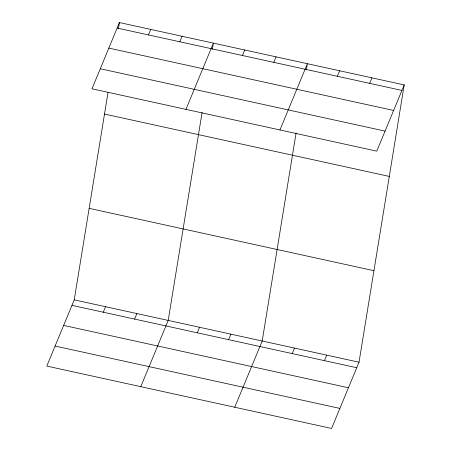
<?xml version="1.0" encoding="UTF-8"?>
<svg xmlns="http://www.w3.org/2000/svg" width="451" height="451" viewBox="0 0 451 451"><rect width="100%" height="100%" fill="white"/><g stroke="black" fill="none" stroke-linecap="round" stroke-linejoin="round"><path stroke-width="0.68" d="M404.209 84.912L376.765 151.153L91.976 88.791L119.414 22.55L404.209 84.912L359.024 362.209L331.586 428.45L46.791 366.088L74.235 299.847L108.009 92.568M118.399 28.791L119.414 22.55M202.099 112.451L168.212 320.424L140.774 386.67M212.382 49.368L213.396 43.127L185.959 109.373M296.082 133.034L262.194 341.007L234.757 407.247M306.359 69.944L307.379 63.709L279.941 129.95M148.458 34.919L150.741 29.411M179.786 41.78L182.069 36.272M103.279 312.222L105.557 306.708M242.441 55.501L244.724 49.988M134.601 319.077L136.884 313.569M273.768 62.356L276.051 56.849M197.256 332.799L199.539 327.285M337.371 76.287L339.654 70.773M228.584 339.659L230.867 334.146M369.645 83.356L371.928 77.843M292.186 353.584L294.469 348.071M324.461 360.653L326.744 355.14M117.136 28.063L401.926 90.42M108.832 48.105L393.622 110.461M100.28 68.749L385.069 131.111M104.508 114.058L389.298 176.42M89.146 208.339L373.935 270.701M74.235 299.847L359.024 362.209M71.951 305.361L356.741 367.717M63.647 325.402L348.437 387.759M55.095 346.047L339.885 408.409"/></g></svg>
